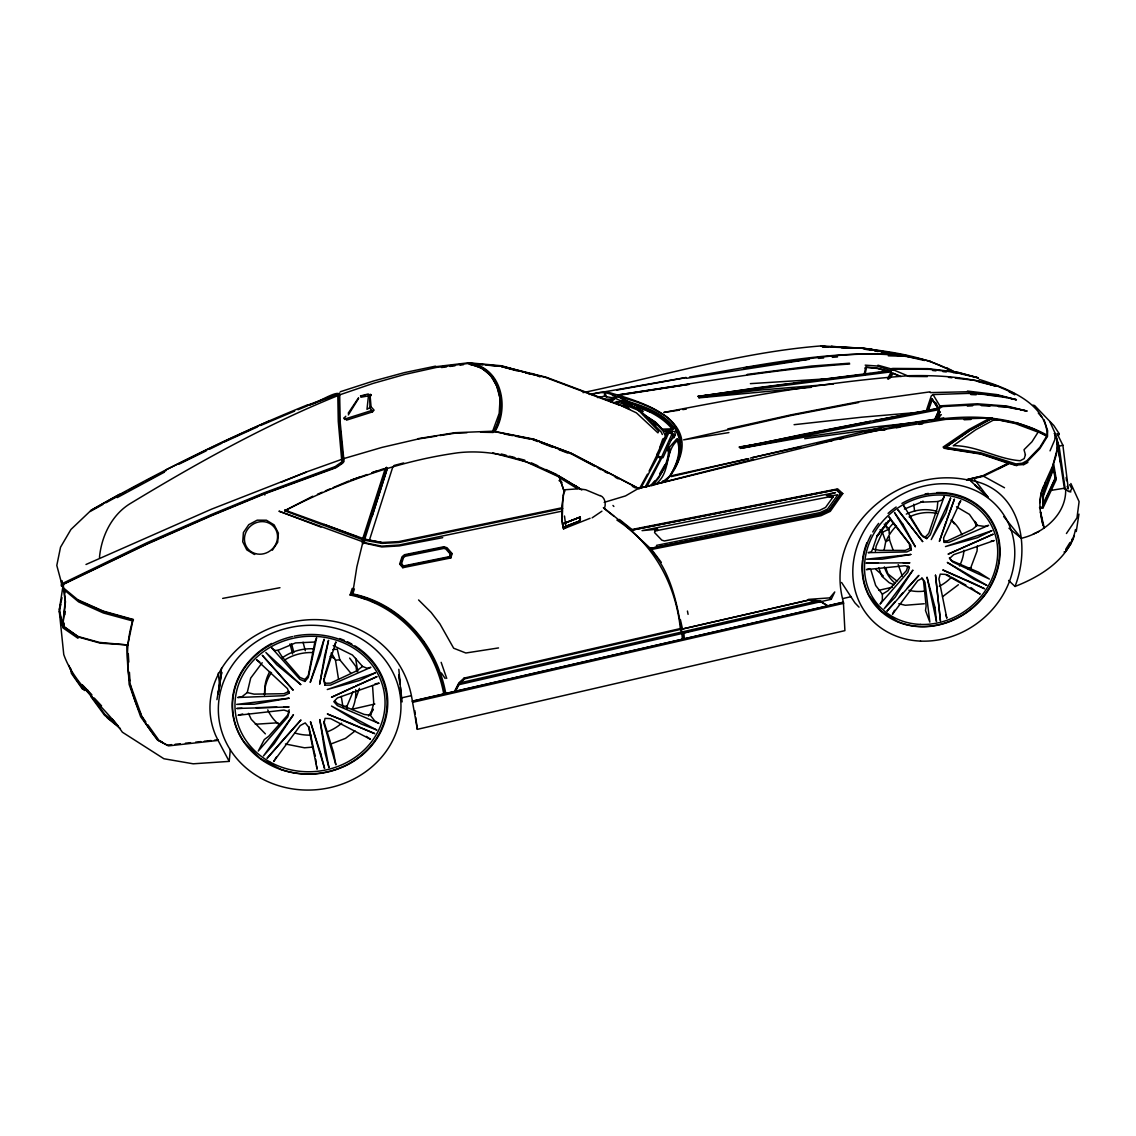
<?xml version="1.0" encoding="UTF-8"?>
<svg xmlns="http://www.w3.org/2000/svg" width="1136" height="1136" viewBox="0 0 1136 1136"><rect width="100%" height="100%" fill="white"/><g stroke="black" fill="none" stroke-linecap="round" stroke-linejoin="round"><path stroke-width="1.5" d="M304.945 681.43L304.945 679.513L308.282 675.522L314.857 642.025L316.603 637.779L308.282 677.482L304.945 681.43L299.932 679.385L271.717 647.903L274.727 650.417L277.937 650.332L295.53 642.919L314.857 642.025M882.374 594.156L882.331 600.291L880.102 604.068L907.792 572.274L909.396 567.446L907.991 565.941L906.358 570.726L887.855 590.805L882.374 594.156L875.671 585.494L870.815 569.704M288.984 693.329L289.027 691.384L283.915 693.713L254.081 694.139L247.25 692.562L242.153 696.581L237.736 697.518L283.858 695.715L288.984 693.329L287.507 688.643L256.551 659.803L259.761 661.976M1059.121 433.611L1059.093 434.747L1057.531 435.471L1056.977 433.753L1059.121 433.611L1053.81 425.503L1034.612 405.566L1033.05 405.169M1057.034 448.436L1057.204 442.074L1064.361 488.224L1049.877 490.582M562.703 508.53L398.921 542.511L381.881 543.391L363.605 540.069L284.639 510.774L312.755 496.219M905.988 356.292L863.133 348.227L821.101 345.912L826.27 347.162M63.275 586.219L61.543 586.091L61.614 580.567M346.991 708.537L347.119 705.91L353.069 691.597M977.329 545.962L977.059 551.031L970.272 569.037M887.543 378.927L891.192 371.841L890.78 368.788L892.882 368.433L928.055 368.646L957.591 372.225L978.281 377.876L959.934 373.63M61.543 586.091L61.912 580.865L61.571 582.058M992.523 418.091L971.081 429.621L944.527 448.038L980.524 453.647L1015.882 465.135L1022.144 464.638L1026.717 462.167L1039.894 448.578L1047.378 436.494C1046.767 402.627 1006.666 388.157 979.275 379.438M60.804 604.508L59.285 611.196L63.758 654.549C74.834 685.917 103.916 705.484 122.361 732.195L163.911 758.749L193.205 763.804L229.202 761.39L218.098 740.416L168.455 745.883L157.535 740.076L140.665 716.773L129.163 684.483L126.763 646.1L127.715 644.964L100.366 643.175L78.867 637.182L63.886 626.447L64.198 623.096M64.965 614.746L65.263 611.409M1064.361 488.224L1065.653 489.062C1066.647 513.87 1044.041 532.997 1021.392 538.279L1008.967 528.254M229.202 761.39L230.338 749.49M597.479 397.557L604.352 396.265L604.75 392.289L605.786 391.608L686.158 377.479M905.136 508.317L903.66 505.676L922.73 536.533L926.72 538.592L930.285 534.829L944.229 496.517L942.198 499.954L937.839 501.544L937.157 508.53L928.779 533.352L925.272 537.143L921.239 535.056L909.524 516.411M580.113 517.093L562.505 524.094L580.113 517.093L580.368 518.47A2.471 2.073 -66.6 0 1 578.735 521.538L563.186 527.573L562.505 523.696M928.737 409.443L932.4 399.347L931.69 398.622L927.743 409.556M62.835 621.52L63.886 626.447L62.65 625.496L65.221 601.171L64.766 594.582M127.715 644.964L99.343 642.394L77.859 636.43L62.778 626.106L65.462 601.753L63.304 589.101L63.545 584.245L147.126 544.073L211.608 515.687L264.39 493.947L335.844 467.776L342.163 463.559M936.888 419.681L939.429 417.224L938.89 411.033L939.841 405.864L933.039 394.575L931.279 395.91L926.749 409.429M864.098 374.596L865.746 367.212L876.836 368.021L888.096 371.373L877.588 368.49L865.746 367.212M864.979 374.724L866.484 367.666M1075.451 529.518C1070.013 558.514 1040.604 576.577 1015.016 586.46L1008.612 580.425M562.86 497.611L562.206 521.14L563.484 528.851L564.762 528.098M875.373 551.159L876.14 546.104L882.402 532.287L889.019 529.106L884.206 524.079M62.65 625.496L59.37 609.365L62.991 585.864M1039.866 502.595L1041.428 492.541L1045.205 483.041M1076.261 531.52L1078.959 514.111M221.548 668.295L218.155 693.911L221.719 672.285L216.933 699.648M99.471 557.506C101.445 535.993 111.967 514.281 131.094 503.063C197.593 462.821 265.852 424.75 338.031 395.555L339.195 396.066L339.465 421.825L343.427 462.721L341.709 459.995L338.272 421.385L337.79 394.107L339.153 394.405L339.195 396.066L339.707 394.845C338.187 388.285 312.187 406.759 307.458 404.913C232.71 435.017 160.403 471.014 90.34 510.774M884.092 550.165L885.725 541.659L882.402 532.287L880.031 529.759M937.385 409.5L937.711 407.895L931.69 398.622M563.073 496.105L563.74 492.925M604.764 507.437C605.971 503.163 604.821 497.341 600.262 495.523M671.461 473.428C676.687 463.644 681.43 451.645 677.283 440.683L677.695 438.808C683.616 453.307 675.04 468.856 666.576 480.485M1072.157 538.975L1071.149 543.619L1065.398 551.713L1064.034 552.025M78.398 600.007L103.092 611.04L133.068 619.418C120.217 660.57 129.618 707.856 158.287 740.274L167.674 745.386M59.37 609.365L62.011 597.678M128.098 643.303L133.068 619.418M247.25 692.562L250.701 678.078L262.189 662.742M657.531 529.22L654.947 530.952L654.549 532.557L661.805 540.154L664.404 540.963L819.553 510.376L825.56 507.423L833.057 496.957L826.426 495.495L835.514 492.555L642.039 530.626L657.531 529.22L657.148 530.611M934.843 420.15L939.259 409.585L935.539 402.385M289.197 709.83L287.834 714.885L268.692 736.298L264.319 739.55L258.27 751.066L287.777 716.93L289.155 711.803L284 710.085L238.077 715.268L242.721 713.976M1056.991 450.026L1052.788 465.59L1044.637 483.652M364.244 536.533L356.86 566.836L353.637 587.326L351.493 594.043L350.101 595.008C398.892 605.005 434.889 645.433 443.75 693.911L827.974 605.857L819.951 601.1L808.335 600.163L464.425 678.888L458.646 683.957L454.925 691.512M1053.143 464.823C1056.366 455.053 1060.896 441.989 1054.265 433.441M402.797 567.702L403.493 565.955L449.501 556.626L450.268 554.013L452.128 553.601L450.836 557.932L402.797 567.702L399.659 564.067L402.016 556.825L404.459 554.723L443.935 546.728L447.073 547.793L452.128 553.601M1015.016 586.46C1031.616 543.874 1019.276 485.839 966.594 479.733C897.383 465.788 823.117 529.916 843.409 602.137L844.9 630.636L417.338 729.34L412.368 701.111C403.706 641.797 345.046 608.853 288.629 622.798C238.475 632.241 193.759 683.545 215.67 735.432L218.098 740.416M364.826 540.012L364.202 543.051L362.867 543.832L362.256 542.284M324.314 676.758L331.513 653.086M387.277 468.543L364.755 539.131L284.667 510.05L288.203 509.908M387.262 468.486L372.296 515.829M368.305 394.604L371.089 394.646L369.811 397.245L369.938 408.051L372.452 411.899L346.494 420.15L345.955 418.687L344.08 418.034L345.784 416.259M378.87 491.774L386.538 467.436L385.416 468.117L362.81 538.45M386.538 467.436L363.506 539.231L381.781 542.511L398.793 541.588L562.334 507.707M366.062 599.311L351.493 594.043L352.799 593.915L354.404 588.917M562.405 511.072L399.105 544.996L381.682 546.132L362.895 542.355L362.185 541.56L362.909 539.316M350.101 595.008L352.259 588.377M369.328 540.452L392.758 467.052L394.249 465.419L403.663 462.948M371.202 515.659L363.506 539.231L367.823 539.927M403.493 565.955L401.533 563.697L403.507 557.662L405.268 556.257L443.949 548.39L445.795 548.972L450.268 554.013M662.018 444.673L664.12 438.326L662.771 438.979L659.86 447.286M369.683 396.279L370.322 394.362M661.819 457.737L646.654 487.046M872.675 549.043L877.347 535.241L888.622 520.728L876.736 536.788L890.681 519.166L888.977 516.866L910.76 545.252L911.328 549.781L906.741 551.954L868.16 552.65L871.269 552.011L872.675 549.043L879.789 550.335L905.293 550.435L909.922 548.319L911.328 549.781M946.146 521.552L939.373 541.389L954.453 499.102L946.714 519.89M657.531 453.946L649.096 471.113M339.65 392.971L339.153 394.405L334.098 395.882M480.556 432.22L493.095 432.447C507.465 409.059 501.004 369.356 470.034 364.542M492.456 431.779L499.187 413.39L500.081 398.58L496.787 386.169L490.922 375.675L481.707 368.064L467.961 363.477L436.366 367.439L404.672 374.482L373.219 383.372L339.707 394.845L340.019 420.632L344.023 461.358L335.972 467.208L264.148 493.649L211.268 515.474L146.743 543.846L63.943 583.705M355.951 697.916L359.473 688.359M563.186 527.573L562.576 523.795L579.942 517.178L580.169 518.371M1044.055 485.2C1037.779 497.795 1039.681 512.18 1043.004 525.301M1074.4 535.525L1072.711 540.125L1065.398 551.713M334.694 645.092L335.944 641.911L323.845 680.407L324.939 685.164L330.533 685.107L370.861 667.329L367.013 668.238L362.569 666.434L352.416 655.018L333.246 645.546M637.722 410.181L641.84 410.934L641.513 411.757L661.294 432.134L662.316 434.506M619.404 402.485L616.919 401.533L614.647 402.556L636.43 412.865L657.943 432.859L658.667 431.14L638.957 410.792L639.284 409.954M661.152 457.978L672.313 433.327L669.218 431.978L667.4 432.433L667.059 433.867L667.641 432.83L666.747 431.68L665.824 433.767L666.733 434.918L666.037 436.153L666.576 433.909L656.665 454.925L657.602 456.416L662.998 457.709L672.682 436.593M1050.033 450.864L1054.819 439.717L1055.216 433.498L1050.033 422.01M647.435 474.152L639.909 487.855L642.01 485.91L658.156 456.061L661.109 457.354L645.078 487.259M665.341 429.976L672.185 429.649L673.293 428.499C662.032 414.257 644.552 407.213 627.64 402.187M371.089 394.646L370.194 396.663L371.074 406.83L366.985 409.343L368.462 395.868L370.435 395.257M938.89 411.033L940.139 411.8L936.646 419.425L935.255 418.943M934.871 419.028L939.259 409.585L740.416 448.408L804.16 437.161L873.698 427.008L916.866 422.436M1043.061 507.835L1056.267 479.619L1053.754 464.425L1042.763 494.188L1043.061 507.835L1039.809 508.559M669.218 431.978L657.602 456.416M674.457 468.77C703.951 418.943 641.087 401.633 605.786 391.608M831.24 599.283L834.761 591.955L829.805 597.863L808.363 599.41L822.251 601.342L831.24 599.283L829.805 597.863M454.457 691.455L458.972 682.779L464.07 678.107L680.336 628.563L682.722 632.567L683.219 639.085M455.65 691.171L458.845 684.696L464.425 678.888L464.07 678.107M894.515 610.217L892.456 614.249L917.803 580.652L922.276 578.238L924.96 582.2L929.83 622.102L925.499 610.515L926.124 606.013L923.483 580.624L921.722 578.025M888.537 379.154L892.484 372.906L901.018 376.57M890.056 378.118L893.01 373.531L898.661 375.718M659.59 473.939L664.801 464.88M1016.124 422.549L1032.794 428.627L1046.98 435.67L1039.909 447.257L1026.93 460.691L1022.315 463.218L1015.925 463.9L980.751 452.781L945.507 447.186M276.403 757.059L273.662 761.503L300.259 725.535L305.215 722.908L308.594 727.054L317.114 769.171L316.532 765.778M348.326 414.91L358.578 398.438M1065.738 549.313L1069.984 542.497M348.198 413.234L358.522 397.813M1066.434 533.522L1076.985 517.817L1079.101 501.629L1070.85 483.51M272.356 550.207L277.681 542.312L278.377 533.096L274.159 524.917L266.406 520.217L257.176 520.174L248.756 524.676L243.416 532.514L242.721 541.758L246.782 549.838L254.436 554.496M368.504 716.049L373.261 709.162L370.35 715.254L374.71 720.877L378.884 723.419L337.42 705.612L333.814 701.636L337.42 697.916L379.197 683.162L375.022 683.858M619.432 519.45L631.928 529.49L837.701 488.906L842.77 493.564L830.288 511.328L821.03 515.687L651.567 549.455L624.828 524.789M842.77 493.564L840.512 493.876L828.939 510.149L820.504 514.068L649.693 548.56C670.027 570.783 676.488 600.546 681.43 629.259L808.335 600.163L820.774 601.682L827.42 605.815M958.443 503.901L960.772 500.692L943.647 537.797L943.888 542.383L949 542.355L988.632 525.343L984.273 526.38L977.088 525.386L969.434 514.381L956.498 506.798M672.185 429.649L673.293 428.499M663.225 480.784L661.564 482.828L638.318 488.508L571.138 453.25L533.295 439.092M458.845 684.696L681.927 633.533L692.151 630.409M669.473 476.396L661.564 482.828L832.929 440.427M666.307 479.846C685.548 461.514 686.783 426.738 661.166 413.405C647.279 404.672 631.446 399.659 615.513 396.223C607.916 392.389 600.277 391.111 591.799 394.717M564.706 527.459L563.371 527.956M677.283 440.683C664.091 451.83 671.39 473.229 654.947 484.703M894.856 602.08L886.989 611.125L918.882 575.398L907.337 587.979M899.343 596.897L902.708 593.02M651.965 485.697L658.397 478.412L666.335 464.695L669.672 452.199L669.672 447.03L676.744 438.865L676.957 440.697M567.148 526.635L566.324 527.431M670.084 441.066L675.281 435.216L674.883 431.495L663.765 430.942L670.808 433.569M651.326 485.597C661.72 474.763 670.68 459.881 668.096 444.346M651.51 484.575L654.79 480.911M372.452 411.899L374.085 410.139L371.074 406.83M935.808 419.553L940.068 415.222M935.61 420.093L941.332 414.626M601.924 511.186L592.126 517.846M966.594 479.733L982.143 476.069L1008.754 462.991L998.828 468.557M938.677 408.577L942.71 406.574L977.982 404.7L1007.22 406.702L1026.916 411.033L1006.652 405.992L977.145 403.777L939.841 405.864M906.4 355.54L865.249 348.411L822.279 346.75L827.519 347.048M482.715 364.755L467.961 363.477M611.012 401.86L615.471 398.338L642.806 411.331L642.337 408.662L617.672 396.336L611.324 399.815L607.206 399.758M617.473 403.024L620.852 400.412L642.806 411.331M355.057 730.988L345.514 738.372L330.718 744.08M942.553 596.698L958.386 584.756M458.646 683.957L460.151 682.835L681.614 632.056L682.722 632.567M362.569 666.434L356.59 670.893L330.477 683.134L324.896 683.247L323.803 678.448M882.686 372.068L889.701 371.202L894.529 369.058L929.404 369.328L958.713 372.707L978.281 377.876M342.007 461.798L335.234 466.569L264.063 492.839L211.282 514.58L146.842 542.781L63.431 583.009M944.527 448.038L969.931 430.53L991.472 418.545L1016.138 423.004M493.095 432.447L493.975 431.907C508.701 407.739 501.019 367.837 469.225 363.477M91.263 510.135L119.479 494.274M102.836 504.483L89.403 511.91L70.943 529.461L60.535 547.211L56.8 565.43L62.579 586.929M105.889 502.779L125.84 491.817M1023.295 464.936L1027.895 462.395M991.472 418.545L990.194 418.005L968.767 429.564L943.121 447.044L944.186 448.28L981.078 454.144L1008.342 463.374M117.193 497.611L164.422 472.15M128.95 490.156L142.994 482.729M146.104 481.082L160.133 473.655M163.257 472.008L166.381 470.361M885.725 541.659L889.474 539.785L889.346 536.746M284.639 510.774C339.053 482.843 397.231 461.159 458.049 452.767C502.595 447.726 545.095 466.413 581.774 490.028M179.119 464.113L206.212 450.85M209.393 449.288L222.145 443.04M165.97 469.821L223.352 441.819L269.828 420.675M354.205 686.669L331.485 697.291L377.053 676.602L355.724 686.002M223.735 442.259L257.332 426.966M260.542 425.517L294.65 411.104M967.886 479.946L983.52 476.225L1009.506 463.516L1016.734 465.689M1033.306 534.005L1039.028 531.449M371.926 410.437L345.955 418.687M317.484 494.217L322.198 492.229M325.35 490.894L330.079 488.906M333.217 487.571L348.965 480.926M590.081 518.3L563.484 528.851M904.426 509.07L923.312 501.317L920.728 502.197L937.839 501.544M297.916 409.755L307.714 405.737M280.876 482.388L306.905 471.781L341.851 459.327L343.186 459.952L343.754 458.589L382.051 447.385L418.233 438.993L436.65 436.082M563.257 527.374L578.536 521.438M831.651 497.525L833.057 496.957L828.953 496.659M307.387 405.24L337.932 393.851M567.219 525.741L578.494 521.396A2.471 2.073 -66.9 0 0 580.141 519.266L580.127 518.328M1058.383 446.405L1062.884 445.269L1068.309 488.878L1067.116 486.421M309.361 405.112L332.408 396.379M85.981 564.493L211.381 509.226L306.45 472.036M360.396 476.822L350.598 480.329L367.198 474.521M371.841 472.704L376.74 470.943M372.168 472.775L383.755 468.699M340.289 391.75L373.304 381.057L404.402 372.622L435.542 366.147M399.659 564.067L401.533 563.697M869.778 568.625L866.441 569.605L905.25 565.7L909.396 567.446M628.549 407.625L620.952 400.681L622.301 402.03L630.665 404.43M967.702 568.667L971.11 567.759M662.558 481.636L665.213 480.954M360.439 395.967L368.192 393.993M753.764 459.242L638.318 488.508L625.51 495.921L604.182 502.353M966.892 479.676L981.646 476.069M752.43 457.623L885.938 426.582L943.732 417.934M61.429 584.926L63.034 584.543M583.038 392.616C662.089 376.144 740.289 352.302 821.101 345.912M671.135 476.623L748.567 458.674L671.887 475.643M683.588 631.602L817.395 600.916M352.43 709.162L374.852 704.008M400.724 698.072L411.076 695.701M820.774 601.682L683.886 633.079L684.312 638.673M842.798 598.573L851.361 596.613M878.753 590.322L892.456 587.184M412.368 701.111L443.75 693.911M829.053 605.431L843.409 602.137M412.411 701.267L843.31 602.336M412.595 702.332L843.679 603.315M70.972 670.268L73.386 675.324L82.871 688.7L84.405 690.475L87.543 689.765M1039.483 507.622L1042.621 506.912M750.399 458.064L801.065 446.76M360.737 396.294L365.281 395.271M727.736 428.925L791.125 414.839L858.291 401.832L930.057 391.849M347.119 705.91L342.944 706.819L341.283 696.453M740.033 447.783L803.379 434.208L939.245 408.051M839.774 438.993L843.196 438.283M832.702 440.115L817.253 443.239C891.107 430.558 975.512 396.322 1046.98 435.102M839.575 438.723L842.997 438.027M649.693 548.56L820.504 514.58L829.351 510.447L841.364 493.422L837.133 489.545L631.687 530.171L603.372 507.593M656.466 545.379L820.022 512.606L827.519 509.113L837.843 494.714L829.294 496.247M837.133 489.545L631.687 530.171L633.419 530.569M870.29 421.399L739.465 447.343L763.605 443.097M654.947 530.952L832.39 496.219M858.589 402.513L791.38 415.449L683.616 439.845L728.9 432.589M864.993 432.589L945.834 419.369L990.194 418.005M442.713 537.669L399.247 545.919L381.781 546.956L364.202 543.051M689.566 377.024C760.424 365.153 831.879 349.164 904.185 355.312M873.726 420.746L936.959 408.889M222.684 598.402L279.981 587.71M589.243 394.419L604.196 391.65M562.277 522.943L561.866 505.989L564.28 489.801L578.693 488.778L585.736 489.786L599.964 495.736M360.85 397.245L368.462 395.868M608.2 391.664L604.75 392.289L606.61 397.231M616.862 390.102L686.073 377.621M991.103 541.105L994.185 540.566L953.629 554.68L949.852 558.23L952.763 562.036L989.385 579.048L978.494 572.161L951.215 560.502L949.313 558.003M686.826 378.274L809.088 359.288M418.147 438.652L455.067 432.702L493.393 431.183L533.111 439.021L571.053 453.179L639.355 488.792M739.138 447.002L763.278 443.125M766.715 442.557L770.165 442.003M619.29 395.271L689.438 384.224L617.899 394.959C694.962 383.428 771.841 369.143 849.671 364.017M440.001 435.542L455.067 433.171L466.967 432.717M498.534 647.932L465.845 653.001L453.662 648.216L439.902 623.849L431.169 612.46L418.588 599.95M604.423 399.219L614.207 398.992M679.399 410.124L663.85 412.453C744.904 396.748 826.312 381.838 908.757 375.704C938.265 375.121 968.213 376.698 996.386 386.226L978.082 381.682M682.85 409.613L686.314 409.088M698.086 396.535L758.422 387.575L890.667 370.549L877.148 366.005L865.178 365.153M896.389 427.718L899.882 427.207M919.109 424.41L922.602 423.898M804.7 438.681L881.38 428.201M756.462 388.242L697.845 396.379L716.873 394.22M797.642 360.595L801.107 360.112L797.614 360.581M743.782 367.879L794.135 361.049L743.952 367.979C805.197 359.871 869.04 345.202 930.171 361.248M758.181 388.001L772.21 386.141M775.718 385.672L789.747 383.812M793.255 383.357L798.509 382.662M802.016 382.193L807.284 381.497M810.777 381.029L824.807 379.168M441.492 367.539L446.562 366.885M449.941 366.445L455.011 365.792M460.066 365.139L463.445 364.699M747.176 374.411L811.459 366.062L849.501 363.222M933.039 394.575L968.042 393.397L997.294 395.243L1016.379 399.73L996.939 394.59L967.418 391.054M891.192 371.841L758.905 388.711L698.654 397.458L759.118 390.131L833.313 384.039M826.568 378.955L833.583 378.103M837.09 377.663L842.344 377.024M845.851 376.584L851.12 375.945M854.627 375.519L859.895 374.866M865.149 374.227L870.417 373.574M873.925 373.148L879.179 372.494M436.252 366.63L468.699 362.767L501.445 365.764L535.241 375.207M722.07 393.624L725.521 393.241M794.078 424.694L861.841 417.196L919.819 412.226M920.316 422.067L923.767 421.697M698.938 397.87L811.388 387.305M168.27 744.989L171.692 744.634M175.114 744.279L180.255 743.739M185.395 743.214L190.536 742.674M195.676 742.149L200.802 741.609M204.239 741.254L211.083 740.544M214.505 740.189L217.927 739.834M890.667 370.549L887.259 370.904L887.67 371.997M332.749 649.607L337.278 649.196L339.806 659.831L351.081 673.478M312.698 747.105L304.505 747.8L285.448 743.995M924.278 603.756L905.293 605.261L898.789 603.727M818.431 358.38L823.643 357.982M832.319 357.329L837.516 356.931M331.371 652.817L335.489 660.144L339.806 659.831M750.385 383.641L824.708 378.941M967.361 406.12L972.643 405.765M255.316 724.257L278.022 722.78M672.555 428.826L662.132 429.124L655.358 422.052L643.757 414.441M964.123 419.766L970.968 419.454M242.025 708.268L236.771 708.481L289.098 706.947L283.901 707.032M256.054 707.685L276.943 707.16M672.753 437.573L674.33 437.516L673.407 436.366M665.824 433.767L667.414 433.725M666.747 431.68L671.461 432.717L675.238 435.429L673.108 436.522L672.313 433.327M828.158 378.87L833.341 378.757M930.313 392.602L967.602 391.764L1006.837 397.685M877.787 562.902L866.058 563.115L909.908 562.789L903.12 562.774M944.087 540.921L947.452 540.864L972.586 529.291L977.088 525.386L975.938 522.432M927.374 376.584L909.112 376.442L892.328 369.385M888.309 355.809L900.678 356.15M970.911 394.561L976.193 394.774M988.49 395.285L997.28 395.64M841.492 347.829L848.478 348.227M981.334 405.609L989.91 406.134M998.473 406.645L1007.036 407.171M858.944 348.141L831.24 346.409L834.619 347.048M862.394 348.354C891.377 351.649 920.898 356.065 947.523 368.689M625.269 406.873L546.16 377.209L502.041 366.332L470.034 363.307C501.814 367.638 509.61 407.512 494.898 431.708L533.707 439.447L571.593 454.002L594.952 466.427M486.08 365.068L499.57 366.346M932.542 370.478L935.965 370.847M942.837 371.586L946.26 371.955M953.132 372.693L958.273 373.247M948.503 377.351L951.925 377.748M955.333 378.132L975.796 380.461L996.386 386.226M864.212 349.121L871.17 350.314M874.649 350.91L878.128 351.507M881.607 352.103L885.1 352.7M888.579 353.296L892.058 353.892M897.284 354.801L904.242 355.994M1068.578 491.49L1070.879 491.888M823.089 346.082L828.314 347.034M612.474 395.655L615.513 396.223M604.352 396.265L614.278 398.154M1008.697 407.497L1016.976 409.102M1020.284 409.755L1026.916 411.033M504.1 433.924L512.535 435.613M515.914 436.281L529.404 438.979M364.755 539.131L381.781 542.511M1010.018 398.367L1016.379 399.73M907.678 356.676L924.576 360.51M622.372 400C645.418 406.063 674.841 415.932 680.989 442.032M927.885 408.193L928.836 408.42M869.324 348.795L875.856 350.442M501.217 453.988L506.273 455.309M509.652 456.203L514.722 457.524M518.087 458.419L524.832 460.194M1063.892 488.594L1065.653 489.062M492.783 452.923L526.28 461.869L559.224 477.006L564.223 491.647M352.799 593.915C401.178 603.699 437.161 645.646 445.752 693.443M131.719 620.696L103.362 612.986L78.597 601.881L63.304 589.101M502.041 366.332L518.996 371.003M525.783 372.864L530.867 374.269M516.511 370.705L501.246 366.502L545.351 377.379L619.532 405.197M133.466 619.958L104.001 611.764L79.193 600.901L62.977 587.525L62.906 584.784M877.943 365.196L890.78 368.788M351.493 594.043C400.454 604.153 436.068 645.333 444.744 693.855M62.778 626.106L63.886 626.447M991.103 383.996L996.016 385.53M370.918 601.058L380.645 604.579M362.185 541.56L278.959 511.172L320.934 527.061M864.908 367.979L865.774 368.305M1017.671 423.572L1031.46 428.698M324.158 524.42L356.945 536.774M638.957 410.792L641.513 411.757M532.784 439.646L537.726 441.549M541.02 442.813L552.55 447.243M559.139 449.771L567.375 452.937M929.049 360.85L952.962 371.287M616.919 401.533L638.659 410.494M531.861 373.474L540.054 376.896M649.494 411.701L637.225 406.56C650.431 411.53 663.637 418.176 672.54 429.493M304.945 679.513L299.947 677.411L282.069 656.778L277.937 650.332M894.075 584.784L889.247 582.74L881.834 576.208L878.824 567.872M997.507 386.183L1014.008 393.34M991.032 383.84L995.874 385.942M657.787 456.899L660.74 458.191M531.35 462.849L537.768 465.803M545.791 469.509L557.038 474.678M930.881 399.702L931.776 400.113M621.889 405.609L629.713 409.301M162.065 741.907L158.955 740.374L147.879 724.825M1037.31 431.439L1045.944 435.77M946.387 367.638L955.688 372.423M617.672 396.336L639.398 407.526L639.653 410.068M938.521 411.587L939.813 412.269M598.061 468.075L601.171 469.736M604.295 471.397L607.405 473.045M615.187 477.191L618.311 478.852M632.326 486.307L635.436 487.955M1008.811 391.565L1014.775 394.803M891.348 373.744L892.115 374.17M983.52 476.225L1004.508 487.756M946.7 574.461L949.653 576.108M952.607 577.741L965.87 585.111M559.224 477.006L558.642 475.416L559.523 477.702L577.23 488.608M560.247 476.609L579.289 488.423M976.009 591.529L980.155 594.114L945.28 574.39L940.239 574.134L938.904 579.005L946.842 618.183L945.905 615.116M579.232 488.295L573.353 484.618L579.317 488.352M559.04 480.585L562.022 482.473M644.566 415.293L656.225 422.919L662.984 429.933M643.274 414.64L654.734 422.209L663.112 431.084L666.477 438.297M645.333 416.699L648.202 418.602M78.001 638.29L62.892 627.839L59.285 611.196M366.332 736.412L370.435 739.266L330.59 718.605L325.024 718.364L323.973 723.533L335.887 764.84L333.388 751.862L323.93 721.474M979.701 488.579L974.773 485.1L988.192 497.327M449.501 556.626L450.836 557.932M616.905 520.075C654.137 544.201 675.863 585.139 680.336 628.563M970.939 587.582L974.745 590.535M604.253 508.616L613.852 516.156M896.858 581.021L887.898 573.865L885.725 567.787M118.187 726.202L104.526 715.24L90.809 696.524M114.409 722.056L104.924 714.416L86.506 689.637M107.253 717.881L120.402 728.602M875.941 569.477L883.283 575.966M970.499 480.855L977.826 487.529M981.49 490.866L985.153 494.203M837.104 490.766L840.512 493.876M1065.256 488.594L1068.053 491.164L1070.24 491.377L1071.816 488.693L1069.643 484.689M1043.345 527.019L1044.254 527.842L1040.505 511.924L1043.033 525.343M622.301 402.03L626.944 406.361M925.272 537.143L926.72 538.592M94.245 698.029L101.573 705.882M265.37 733.87L251.269 719.344L248.457 713.38M859.029 607.164L854.925 602.875L841.577 582.47M653.91 422.379L656.31 424.921M82.729 685.207L92.016 695.047M81.664 684.625L90.88 694.479M334.95 700.983L337.349 703.596L364.258 714.445L370.35 715.254L373.758 703.553L372.537 685.562M405.268 621.151L409.897 626.39M419.156 636.87L423.785 642.096M612.971 505.449L613.866 506.471M1038.304 413.078L1041.755 417.097M112.45 719.258L118.045 725.876M82.403 689.055L71.383 673.35L70.659 668.451M988.292 497.582L974.702 479.719M1003.741 516.568L1021.392 538.279M890.255 519.408L909.297 543.746L909.922 548.319M651.567 549.455L661.294 562.377M349.618 658.099L355.994 666.633L356.803 671.646M141.844 716.347L145.862 721.999M441.336 672.938L445.156 678.476M932.4 399.347L937.555 407.242M621.577 400.497L622.542 401.959M1057.389 434.108L1062.884 445.269M1046.98 435.67L1047.378 436.494L1047.633 430.771L1044.055 419.766M264.39 493.947L264.844 495.04M675.295 428.4L680.805 442.089M1054.577 433.157L1059.093 446.136L1065.085 488.224M681.614 632.056L680.563 629.358L682.296 628.109L680.421 619.716M344.08 418.034L344.606 419.511M130.768 685.903L141.262 714.743M889.474 539.785L892.967 549.71M898.193 564.592L902.268 576.165M441.151 662.331L446.732 678.405M559.523 477.702L563.996 490.766M69.04 665.497L70.361 669.629M565.941 527.402L564.507 516.028M63.659 588.079L65.178 593.049M314.544 753.111L315.396 756.022M974.873 521.367L976.236 526.11M564.422 489.872L564.805 491.604M290.007 643.913L292.662 654.066M291.583 643.828L293.812 652.348M303.071 642.209L305.286 650.758M308.935 726.657L314.118 751.649M1057.204 442.074L1060.413 462.238M687.436 611.04L688.075 614.335M355.639 658.411L357.755 671.632M335.489 660.144L338.514 679.158M414.839 710.625L415.293 714.019M415.748 717.427L417.338 729.34M885.839 522.787L886.52 527.984M913.742 504.214L914.608 511.172M218.24 673.165L219.859 687.01M1066.164 477.404L1066.519 480.684M315.737 759.246L316.248 764.088M402.144 701.892L398.977 674.869L399.73 683.077M398.835 669.289L400.184 684.071M400.483 687.365L400.781 690.645M400.483 691.299L400.923 696.226M667.372 446.121L667.769 450.864M681.927 633.533L682.353 639.128M128.254 653.512L128.794 662.075M129.433 672.327L129.973 680.876M889.019 529.106L889.218 533.693M324.896 683.247L324.939 685.164M354.915 645.873A77.844 70.162 -5.2 0 1 366.204 751.507A77.844 70.162 -5.2 0 1 248.585 748.113A77.844 70.162 -5.2 0 1 271.703 643.459M339.692 638.546A77.844 70.162 -5.2 0 1 344.393 640.392M347.446 641.769A77.844 70.162 -5.2 0 1 351.833 644.055M385.36 688.615A76.822 69.253 -5.2 0 0 340.559 639.724A77.291 69.665 -5.2 0 0 294.068 636.217M385.374 688.615A77.291 69.665 -5.2 0 1 359.26 756.917A77.291 69.665 -5.2 0 1 280.62 769.271L260.13 758.379L244.311 742.305A77.291 69.665 -5.2 0 1 292.449 636.558M355.653 689.864A45.681 41.265 -5.1 0 1 352.032 709.588M341.68 723.192A45.681 41.265 -5.1 0 1 326.785 732.024M311.008 735.12A45.681 41.265 -5.1 0 1 295.133 733.089M279.328 724.811A45.681 41.265 -5.1 0 1 267.769 709.901M264.489 695.147A45.681 41.265 -5.1 0 1 271.476 672.512M284.824 659.888A45.681 41.265 -5.1 0 1 312.883 652.575M330.207 656.423A45.681 41.265 -5.1 0 1 334.524 658.525M264.915 694.494A45.454 41.095 -5 0 1 269.814 671.561M282.282 657.829A45.454 41.095 -5 0 1 312.854 648.784M936.717 492.612A72.15 63.715 -38.4 0 1 999.808 557.634A72.15 63.715 -38.4 0 1 924.207 626.745A72.15 63.715 -38.4 0 1 862.465 560.488M862.693 558.727A72.15 63.715 -38.4 0 1 866.853 542.809M925.045 494.018A72.15 63.715 -38.4 0 1 928.368 493.422M871.085 534.857A71.653 63.261 -38.4 0 0 869.097 595.477L881.181 611.026L897.951 621.69A71.653 63.261 -38.4 0 0 968.568 610.813A71.653 63.261 -38.4 0 0 999.268 545.777A71.213 62.878 -38.5 0 0 965.344 498.59A71.653 63.261 -38.4 0 0 901.927 503.404M872.732 531.946A71.653 63.261 -38.4 0 1 878.639 523.384M888.068 513.387A71.653 63.261 -38.4 0 1 896.176 507.025M951.13 520.089A42.387 37.516 -38.6 0 1 961.88 534.829M963.981 550.293A42.387 37.516 -38.6 0 1 959.48 566.026M951.613 577.06A42.387 37.516 -38.6 0 1 939.358 586.275M925.031 591.018A42.387 37.516 -38.6 0 1 908.899 590.266M895.168 583.308A42.387 37.516 -38.6 0 1 884.39 566.864M886.634 539.969A42.387 37.516 -38.6 0 1 896.446 525.94M909.183 516.994A42.387 37.516 -38.6 0 1 936.987 513.472M888.011 529.617A42.188 37.374 -38.6 0 1 893.592 523.029M906.272 514.111A42.188 37.374 -38.6 0 1 937.03 511.456M951.443 520.288A42.188 37.374 -38.6 0 1 954.41 523.81M1055.529 477.986L1043.175 505.335C1040.619 491.874 1049.735 479.775 1053.413 467.436L1055.529 477.986M1043.388 496.105L1043.175 503.702L1055.117 478.299L1053.484 468.955L1043.388 496.105M324.669 655.713L319.67 684.17L328.545 640.335L324.669 655.713M324.058 639.369L320.409 654.904L310.227 682.409L324.058 639.369M451.162 553.658L450.126 557.109L403.152 566.651L400.61 563.768L402.897 556.867L404.885 555.376L443.793 547.467L446.235 548.163L451.162 553.658M1025.41 454.783L1024.203 458.617L1020.199 460.719C997.365 459.143 976.79 445.482 953.289 445.695L975.611 429.834L992.978 420.32L998.643 419.965L1015.257 423.543L1038.119 432.134L1031.942 441.805L1024.005 449.714L1025.41 454.783M950.605 498.122L945.876 512.861L931.25 539.586L950.605 498.122M912.804 570.3L895.125 597.266L884.135 608.782L912.804 570.3M293.4 714.743L274.159 743.81L263.481 755.923L293.4 714.743M284.014 738.84L267.045 758.337L300.969 719.983L284.014 738.84M991.742 530.753L977.457 537.683L945.464 546.572L991.742 530.753M375.121 672.938L359.587 680.436L327.282 689.524L375.121 672.938M993.034 534.275L948.29 554.056L993.034 534.275M885.938 429.351L882.516 430.061L885.924 429.337M289.027 698.214L254.237 704.192L236.686 704.377L289.027 698.214M910.816 554.453L882.118 559.168L866.456 559.196L910.816 554.453M808.037 359.161L804.572 359.643L808.037 359.161M376.669 729.951L361.177 723.944L331.499 706.052L376.669 729.951M351.052 723.49L327.338 713.962L374.71 733.615L351.052 723.49M971.919 582.612L942.766 569.945L984.557 588.746L971.919 582.612M986.687 585.267L973.95 579.289L947.31 562.434L986.687 585.267M300.728 684.568L276.758 664.759L265.867 652.49L300.728 684.568M277.709 672.327L262.274 655.302L293.187 690.191L277.709 672.327M922.659 541.545L897.994 509.993L922.659 541.545M902.935 524.307L894.515 512.648L915.389 546.828L902.935 524.307M320.792 753.906L310.455 721.715L324.598 768.504L320.792 753.906M328.929 767.496L325.01 752.941L319.812 719.571L328.929 767.496M935.013 607.49L927.019 577.159L936.49 621.548L935.013 607.49M940.423 620.639L935.496 575.214L940.423 620.639M269.615 761.787A75.104 67.691 -5.2 0 0 384.976 705.783A75.104 67.691 -5.2 0 0 275.452 644.467A75.104 67.691 -5.2 0 0 269.615 761.787M260.258 777.833A91.405 82.332 -5.3 0 0 400.866 710.028A91.405 82.332 -5.3 0 0 267.812 635.166A91.405 82.332 -5.3 0 0 260.258 777.833M920.43 624.417A69.623 61.472 -38.4 0 0 993.361 529.617A69.623 61.472 -38.4 0 0 879.52 525.13A69.623 61.472 -38.4 0 0 920.43 624.417M920.529 641.102A84.703 74.72 -38.4 0 0 1009.62 526.053A84.703 74.72 -38.4 0 0 871.227 520.217A84.703 74.72 -38.4 0 0 920.529 641.102M255.486 553.63A17.012 15.805 -39 0 0 277.269 533.778A17.012 15.805 -39 0 0 250.232 526.323A17.012 15.805 -39 0 0 255.486 553.63"/></g></svg>
